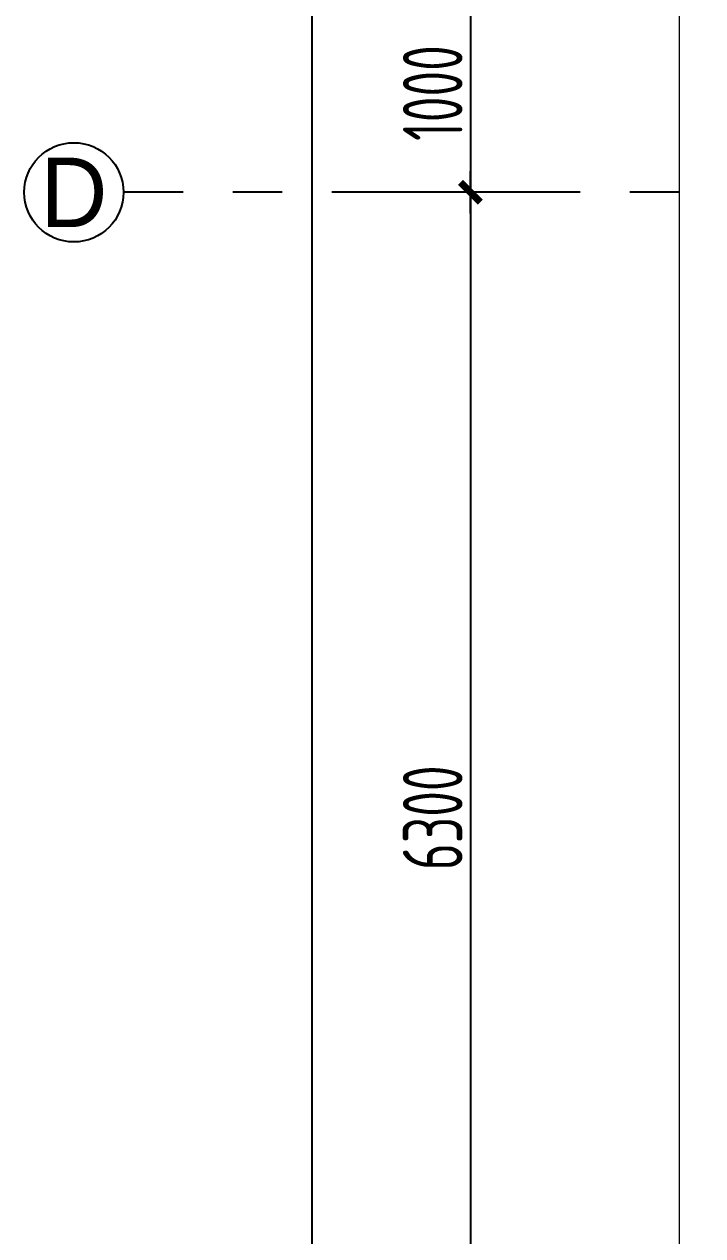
# Model space of a CAD drawing. Header units: millimetres. Extents: x -86392818 to -86307589, y 1129347621 to 1129375919.
# Drawn here: x -86342389 to -86338971, y 1129366016 to 1129372117 of the extents above; entities that cross this region are included whole.
import ezdxf
from ezdxf.enums import TextEntityAlignment as Align

# ---------------------------------------------------------------- set-up
doc = ezdxf.new("R2010")
doc.units = ezdxf.units.MM
doc.header["$LTSCALE"] = 1000
doc.linetypes.add('CENTER', pattern=[2, 1.25, -0.25, 0.25, -0.25])
doc.layers.get('Defpoints').update_dxf_attribs({"color": 250})
doc.layers.add('A—轴线', color=1, linetype='CENTER')
doc.layers.add('A—轴线尺寸', color=1, linetype='Continuous')
doc.layers.add('Q-11 建筑幕墙', color=60, linetype='Continuous', lineweight=0)
doc.styles.add('ADD-dim', font='isocp.shx', dxfattribs={"width": 0.7, "bigfont": 'hztxt.shx'})
doc.styles.add('HZTXT', font='t.shx', dxfattribs={"bigfont": 'hztxt.shx'})
doc.dimstyles.new('ADD-(模型空间)', dxfattribs={"dimscale": 100, "dimtxt": 3, "dimasz": 1, "dimexe": 1, "dimexo": 1, "dimgap": 0.4, "dimtad": 1, "dimdec": 0, "dimrnd": 5, "dimzin": 0, "dimdsep": 46, "dimtxsty": 'ADD-dim', "dimblk1": 'DIM1', "dimblk2": 'DIM1', "dimsah": 1, "dimcen": 2, "dimclrd": 33, "dimclre": 33, "dimclrt": 4, "dimadec": 0, "dimazin": 0, "dimtfac": 2, "dimtdec": 0, "dimtix": 1, "dimtmove": 2, "dimatfit": 3, "dimldrblk": 'HBA_Leader_Arrow', "dimfxl": 5, "dimfxlon": 1, "dimtolj": 1, "dimtzin": 0, "dimarcsym": 0})

# ---------------------------------------------------------------- blocks, each defined once
blk = doc.blocks.new('DIM1')
at = {"color": 8}
blk.add_line((-1.071, 0), (1.071, 0), dxfattribs=at)
at = {"const_width": 0.357}
blk.add_lwpolyline([(-0.5, -0.5), (0.5, 0.5)], dxfattribs=at)
blk = doc.blocks.new('*D131')
at = {"layer": 'A—轴线尺寸', "color": 33, "lineweight": -2, "transparency": 16777216}
for p, q in [((-2152.4, 21800), (-2752.4, 21800)), ((-2652.4, 21700), (-2652.4, 20900)), ((-2152.4, 20800), (-2752.4, 20800))]:
    blk.add_line(p, q, dxfattribs=at)
at = {"layer": 'Defpoints', "color": 0, "transparency": 16777216}
for p in [(-219.5, 21800), (-2652.4, 20800), (-219.5, 20800)]:
    blk.add_point(p, dxfattribs=at)
at = {"layer": 'A—轴线尺寸', "color": 33, "lineweight": -2, "transparency": 16777216, "xscale": 100, "yscale": 100, "zscale": 100}
for p, rotation in [((-2652.4, 21800), 90), ((-2652.4, 20800), 270)]:
    blk.add_blockref('DIM1', p, dxfattribs=dict(at, rotation=rotation))
at = {"layer": 'A—轴线尺寸', "color": 4, "transparency": 16777216, "insert": (-2842.4, 21300), "char_height": 300, "attachment_point": 5, "rotation": 90, "style": 'ADD-dim'}
blk.add_mtext('\\A1;1000', dxfattribs=at)
blk = doc.blocks.new('HBA_Leader_Arrow')
blk.add_line((0, 0), (-1, 0))
at = {"extrusion": (0, 0, -1)}
blk.add_lwpolyline([(0, 0), (0.597, -1.065), (0.965, -0.788), (0.074, 0), (0.965, 0.788), (0.597, 1.065)], close=True, dxfattribs=at)
for points in [[(-0.965, 0.788), (-0.597, 1.065), (-0.074, 0), (0, 0)], [(-0.965, -0.788), (-0.597, -1.065), (-0.074, 0), (0, 0)]]:
    blk.add_solid(points)
blk = doc.blocks.new('*D132')
at = {"layer": 'A—轴线尺寸', "color": 33, "lineweight": -2, "transparency": 16777216}
for p, q in [((-2152.4, 20800), (-2752.4, 20800)), ((-2652.4, 20700), (-2652.4, 14600)), ((-2152.4, 14500), (-2752.4, 14500))]:
    blk.add_line(p, q, dxfattribs=at)
at = {"layer": 'Defpoints', "color": 0, "transparency": 16777216}
for p in [(-219.5, 20800), (-2652.4, 14500), (19480.5, 14500)]:
    blk.add_point(p, dxfattribs=at)
at = {"layer": 'A—轴线尺寸', "color": 33, "lineweight": -2, "transparency": 16777216, "xscale": 100, "yscale": 100, "zscale": 100}
for p, rotation in [((-2652.4, 20800), 90), ((-2652.4, 14500), 270)]:
    blk.add_blockref('DIM1', p, dxfattribs=dict(at, rotation=rotation))
at = {"layer": 'A—轴线尺寸', "color": 4, "transparency": 16777216, "insert": (-2842.4, 17650), "char_height": 300, "attachment_point": 5, "rotation": 90, "style": 'ADD-dim'}
blk.add_mtext('\\A1;6300', dxfattribs=at)
blk = doc.blocks.new('*D136')
at = {"layer": 'A—轴线尺寸', "color": 33, "lineweight": -2, "transparency": 16777216}
for p, q in [((-2950.1, 21800), (-3550.1, 21800)), ((-3450.1, -900), (-3450.1, 21700)), ((-2950.1, -1000), (-3550.1, -1000))]:
    blk.add_line(p, q, dxfattribs=at)
at = {"layer": 'Defpoints', "color": 0, "transparency": 16777216}
for p in [(-3450.1, 21800), (-473.4, 21800), (-473.4, -1000)]:
    blk.add_point(p, dxfattribs=at)
at = {"layer": 'A—轴线尺寸', "color": 33, "lineweight": -2, "transparency": 16777216, "xscale": 100, "yscale": 100, "zscale": 100}
for p, rotation in [((-3450.1, 21800), 90), ((-3450.1, -1000), 270)]:
    blk.add_blockref('DIM1', p, dxfattribs=dict(at, rotation=rotation))
at = {"layer": 'A—轴线尺寸', "color": 4, "transparency": 16777216, "insert": (-3640.2, 10400), "char_height": 300, "attachment_point": 5, "rotation": 90, "style": 'ADD-dim'}
blk.add_mtext('\\A1;22800', dxfattribs=at)
blk = doc.blocks.new('A$C34155FBA')
blk.add_circle((0, 200), 200)
at = {"style": 'HZTXT'}
blk.add_attdef('00', text='', height=200, dxfattribs=at).set_placement((0, 200), align=Align.MIDDLE)
blk = doc.blocks.new('A$C5AE9663F')
at = {"layer": 'A—轴线', "color": 24, "linetype": 'CENTER'}
blk.add_line((29900, 20800), (-4400, 20800), dxfattribs=at)
at = {"layer": 'A—轴线尺寸'}
ref = blk.add_blockref('A$C34155FBA', (-4650, 20550), dxfattribs=dict(at, xscale=1.25, yscale=1.25, zscale=1.25))
ref.add_attrib('00', 'D', dxfattribs={"layer": '0', "color": 4, "height": 350, "style": 'HZTXT'}).set_placement((-4650, 20800), align=Align.MIDDLE)
for base, p1, p2, picture, middle in [((-3450.1, 21800), (-473.4, -1000), (-473.4, 21800), '*D136', (-3640.2, 10400)), ((-2652.4, 20800), (-219.5, 21800), (-219.5, 20800), '*D131', (-2842.4, 21300)), ((-2652.4, 14500), (-219.5, 20800), (19480.5, 14500), '*D132', (-2842.4, 17650))]:
    dim = blk.add_linear_dim(base=base, p1=p1, p2=p2, angle=90, dimstyle='ADD-(模型空间)', dxfattribs=at)
    dim.commit()
    dim.dimension.update_dxf_attribs({"geometry": picture, "text_midpoint": middle})

msp = doc.modelspace()

# ---------------------------------------------------------------- linework, layer by layer
at = {"layer": 'Q-11 建筑幕墙', "color": 8}
msp.add_line((-86339089.2, 1129360521), (-86339089.2, 1129372271), dxfattribs=at)

# ---------------------------------------------------------------- block references
at = {"layer": 'A—轴线'}
msp.add_blockref('A$C5AE9663F', (-86337489.2, 1129350470.8), dxfattribs=at)

doc.saveas('drawing.dxf')
